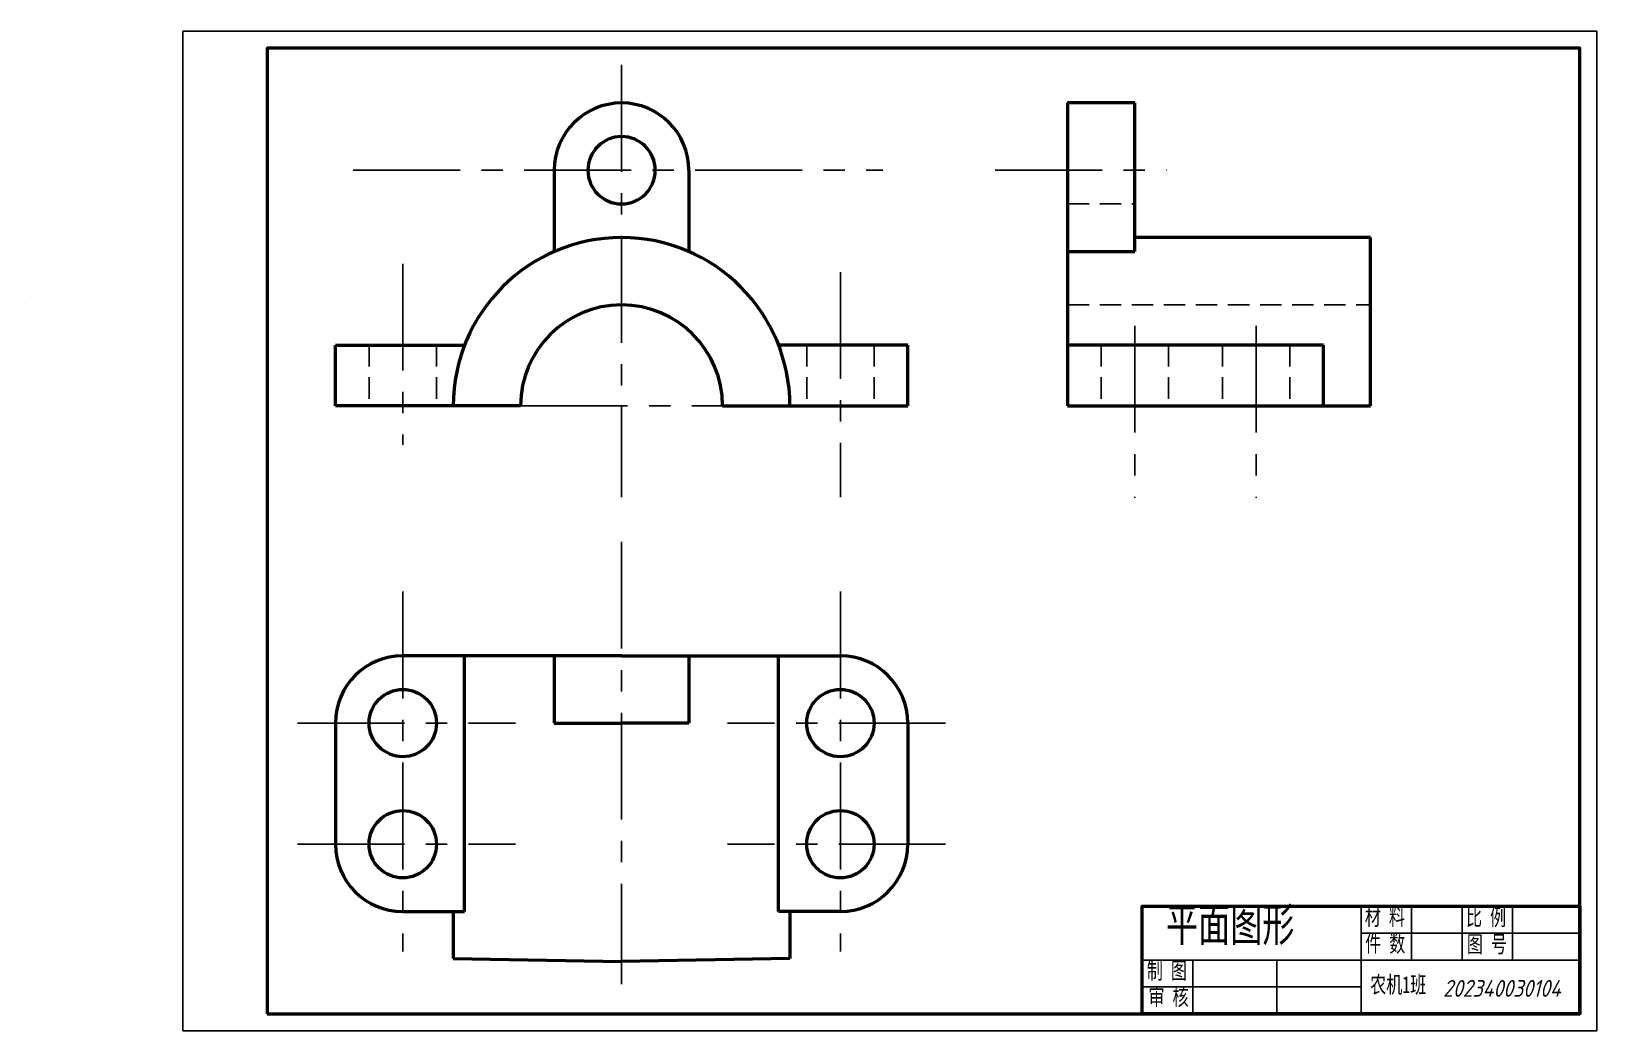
# Model space of a CAD drawing. Header units: millimetres. Extents: x -45 to 420, y 0 to 297.
import ezdxf

# ---------------------------------------------------------------- set-up
doc = ezdxf.new("R2010")
doc.units = ezdxf.units.MM
doc.linetypes.add('CENTER', pattern=[50.8, 31.75, -6.35, 6.35, -6.35])
doc.linetypes.add('DASHED2', pattern=[9.525, 6.35, -3.175])
doc.layers.get('0').update_dxf_attribs({"linetype": 'DASHED2', "lineweight": 25})
for name, color, linetype, lineweight in [('粗实线', 6, 'Continuous', 50), ('细实线', 4, 'Continuous', 25), ('轴线', 1, 'CENTER', 25)]:
    doc.layers.add(name, color=color, linetype=linetype, lineweight=lineweight)
doc.styles.get("Standard").update_dxf_attribs({"font": 'gbeitc.shx', "bigfont": 'gbcbig.shx'})
doc.styles.add('汉字', font='simfang.ttf', dxfattribs={"width": 0.7})

msp = doc.modelspace()

# ---------------------------------------------------------------- linework, layer by layer
for p, q in [((262.83, 245.7), (282.83, 245.7)), ((262.83, 215.7), (352.83, 215.7)), ((55.31, 203.7), (55.31, 185.7)), ((75.31, 203.7), (75.31, 185.7)), ((185.31, 203.7), (185.31, 185.7)), ((205.31, 203.7), (205.31, 185.7)), ((272.83, 203.7), (272.83, 185.7)), ((292.83, 203.7), (292.83, 185.7)), ((308.83, 203.7), (308.83, 185.7)), ((328.83, 203.7), (328.83, 185.7))]:
    msp.add_line(p, q)
at = {"layer": '粗实线'}
for p, q in [((262.83, 275.7), (262.83, 231.52)), ((282.83, 275.7), (262.83, 275.7)), ((282.83, 231.52), (282.83, 275.7)), ((110.31, 255.7), (110.31, 231.52)), ((150.31, 255.7), (150.31, 231.52)), ((352.83, 235.7), (282.83, 235.7)), ((352.83, 185.7), (352.83, 235.7)), ((262.83, 231.52), (282.83, 231.52)), ((262.83, 231.52), (262.83, 185.7)), ((45.31, 185.7), (45.31, 203.7)), ((45.31, 203.7), (83.66, 203.7)), ((215.31, 203.7), (176.96, 203.7)), ((215.31, 185.7), (215.31, 203.7)), ((338.83, 203.7), (262.83, 203.7)), ((338.83, 185.7), (338.83, 203.7)), ((100.31, 185.7), (45.31, 185.7)), ((160.31, 185.7), (215.31, 185.7)), ((262.83, 185.7), (338.83, 185.7)), ((262.83, 185.7), (352.83, 185.7)), ((130.31, 111.42), (65.31, 111.42)), ((83.66, 35.42), (83.66, 111.42)), ((110.31, 111.42), (110.31, 91.42)), ((130.31, 111.42), (195.31, 111.42)), ((150.31, 111.42), (150.31, 91.42)), ((176.96, 35.42), (176.96, 111.42)), ((45.31, 91.42), (45.31, 55.42)), ((110.31, 91.42), (130.31, 91.42)), ((150.31, 91.42), (130.31, 91.42)), ((215.31, 91.42), (215.31, 55.42)), ((65.31, 35.42), (83.66, 35.42)), ((80.31, 35.42), (80.31, 21.42)), ((195.31, 35.42), (176.96, 35.42)), ((180.31, 35.42), (180.31, 21.42)), ((80.31, 21.42), (130.31, 20.54)), ((180.31, 21.42), (130.31, 20.54))]:
    msp.add_line(p, q, dxfattribs=at)
msp.add_lwpolyline([(25, 5), (415, 5), (415, 292), (25, 292)], close=True, dxfattribs=at)
for points in [[(285, 5), (285, 37), (415, 37)], [(415, 37), (415, 5)], [(415, 5), (285, 5)]]:
    msp.add_lwpolyline(points, dxfattribs=at)
for centre in [(65.31, 91.42), (195.31, 91.42), (65.31, 55.42), (195.31, 55.42)]:
    msp.add_circle(centre, 10, dxfattribs=at)
for centre, radius, start, end in [((130.31, 255.7), 20, 90, 180), ((130.31, 255.7), 20, 0, 90), ((130.31, 255.7), 10, 90, 270), ((130.31, 255.7), 10, 90, 270), ((130.31, 255.7), 10, 270, 90), ((130.31, 185.7), 50, 0, 180), ((130.31, 185.7), 30, 0, 180), ((65.31, 91.42), 20, 90, 180), ((195.31, 91.42), 20, 0, 90), ((65.31, 55.42), 20, 180, 270), ((195.31, 55.42), 20, 270, 0)]:
    msp.add_arc(centre, radius, start, end, dxfattribs=at)
at = {"layer": '细实线'}
for points in [[(0, 0), (420, 0), (420, 297), (0, 297)], [(-45.06, 218.11), (-45.06, 218.11), (-45.06, 218.11), (-45.06, 218.11)]]:
    msp.add_lwpolyline(points, close=True, dxfattribs=at)
for points in [[(350, 37), (350, 5)], [(365, 37), (365, 21)], [(380, 37), (380, 21)], [(395, 37), (395, 21)], [(415, 29), (350, 29)], [(415, 21), (285, 21)], [(300, 21), (300, 5)], [(325, 21), (325, 5)], [(350, 13), (285, 13)]]:
    msp.add_lwpolyline(points, dxfattribs=at)
at = {"layer": '轴线'}
for p, q in [((130.31, 287.01), (130.31, 158.58)), ((50.59, 255.7), (207.96, 255.7)), ((241.31, 255.7), (292.23, 255.7)), ((65.31, 227.94), (65.31, 174.06)), ((195.31, 225.46), (195.31, 158.58)), ((282.83, 209.48), (282.83, 158.33)), ((318.83, 209.48), (318.83, 158.33)), ((49.56, 185.7), (207.96, 185.7)), ((130.31, 145.29), (130.31, 13.8)), ((65.31, 130.5), (65.31, 23.57)), ((195.31, 130.5), (195.31, 23.57)), ((34.04, 91.42), (98.8, 91.42)), ((226.58, 91.42), (161.82, 91.42)), ((34.04, 55.42), (98.8, 55.42)), ((226.58, 55.42), (161.82, 55.42))]:
    msp.add_line(p, q, dxfattribs=at)

# ---------------------------------------------------------------- texts
at = {"layer": '细实线', "attachment_point": 1, "style": '汉字'}
for s, width, insert, char_height in [('\\pxt4;平面图形', 44.07, (292.02, 36.58), 10), ('材 料', 15, (351.11, 36.38), 5), ('比 例', 15, (381.17, 36.26), 5), ('件 数', 15, (351.22, 28.4), 5), ('图 号', 15, (381.43, 28.24), 5), ('制 图', 11.7914, (286.34, 20.37), 5), ('农机1班  ', 49.8166, (352.68, 16.21), 5), ('审 核', 15, (286.84, 12.55), 5)]:
    msp.add_mtext_dynamic_manual_height_columns(s, width=width, gutter_width=12.5, heights=[0], dxfattribs=dict(at, insert=insert, char_height=char_height))
at = {"layer": '细实线', "insert": (374.36, 15.08), "char_height": 5, "attachment_point": 1}
msp.add_mtext_dynamic_manual_height_columns('202340030104', width=25.9597, gutter_width=12.5, heights=[0], dxfattribs=at)

doc.saveas('drawing.dxf')
